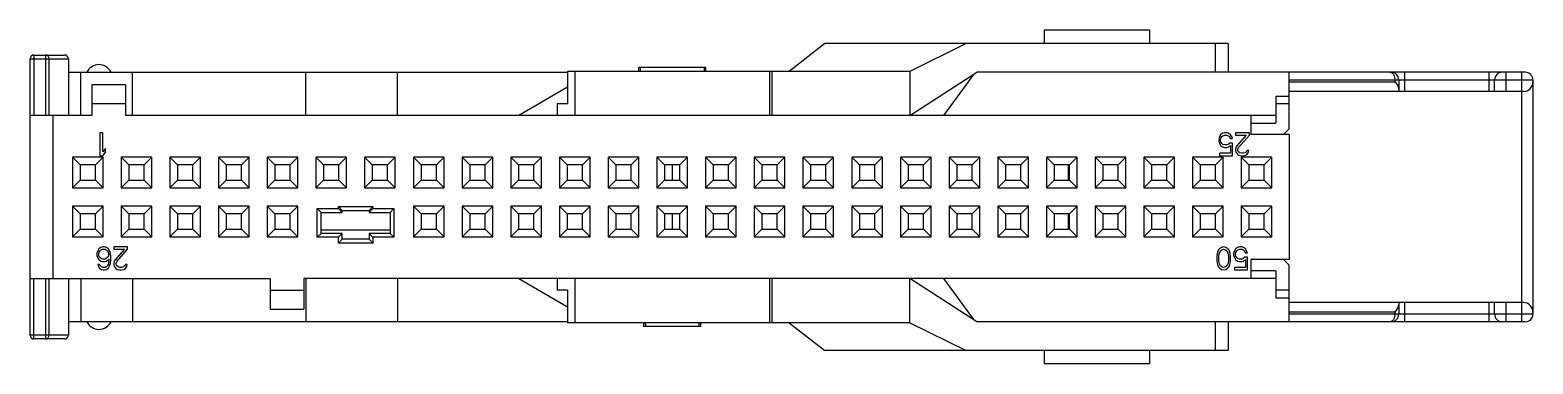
# Model space of a CAD drawing. Header units: inches. Extents: x 47316 to 59086, y 3141 to 11743.
# Drawn here: x 51837.9 to 51916.3, y 8308.8 to 8326.2 of the extents above; entities that cross this region are included whole.
import ezdxf

# ---------------------------------------------------------------- set-up
doc = ezdxf.new("R2010")
doc.units = ezdxf.units.IN
doc.header["$MEASUREMENT"] = 0
doc.layers.add('___SHELL', color=7, linetype='Continuous')

msp = doc.modelspace()

# ---------------------------------------------------------------- linework, layer by layer
at = {"layer": '___SHELL', "color": 0, "lineweight": -2}
for p, q in [((51890.775, 8326.176), (51890.775, 8325.476)), ((51896.275, 8326.176), (51890.775, 8326.176)), ((51896.275, 8326.176), (51896.275, 8325.476)), ((51838.085, 8324.876), (51839.685, 8324.876)), ((51838.085, 8324.876), (51838.085, 8321.726)), ((51838.685, 8324.876), (51838.685, 8321.726)), ((51879.327, 8325.476), (51877.477, 8324.026)), ((51900.375, 8325.476), (51879.327, 8325.476)), ((51886.713, 8325.476), (51883.771, 8324.026)), ((51899.692, 8325.476), (51899.692, 8323.976)), ((51900.375, 8325.476), (51900.375, 8323.976)), ((51837.885, 8324.676), (51839.885, 8324.676)), ((51837.885, 8310.276), (51837.885, 8324.676)), ((51838.885, 8321.726), (51838.885, 8324.676)), ((51839.885, 8324.676), (51839.885, 8321.726)), ((51839.885, 8323.976), (51865.919, 8323.976)), ((51840.539, 8321.726), (51840.539, 8323.976)), ((51843.232, 8321.726), (51843.232, 8323.976)), ((51852.261, 8321.726), (51852.261, 8323.976)), ((51857.049, 8321.726), (51857.049, 8323.976)), ((51883.771, 8324.026), (51865.919, 8324.026)), ((51865.919, 8324.026), (51865.919, 8322.326)), ((51866.3, 8324.026), (51866.3, 8321.726)), ((51873.125, 8324.227), (51869.625, 8324.227)), ((51876.451, 8324.026), (51876.451, 8321.726)), ((51876.571, 8324.026), (51876.571, 8321.726)), ((51883.771, 8324.026), (51883.771, 8321.726)), ((51883.771, 8321.726), (51887.27, 8323.976)), ((51915.865, 8323.976), (51887.27, 8323.976)), ((51903.555, 8321.036), (51903.555, 8323.976)), ((51909.565, 8323.976), (51909.565, 8322.976)), ((51913.965, 8323.976), (51913.965, 8322.976)), ((51914.865, 8322.976), (51914.865, 8323.976)), ((51915.665, 8323.976), (51915.665, 8310.976)), ((51842.855, 8323.326), (51841.105, 8323.326)), ((51841.105, 8323.326), (51841.105, 8321.726)), ((51842.855, 8323.326), (51842.855, 8321.726)), ((51865.919, 8323.194), (51863.375, 8321.726)), ((51887.082, 8323.856), (51885.521, 8321.726)), ((51903.555, 8323.576), (51916.265, 8323.576)), ((51903.555, 8323.476), (51909.073, 8323.476)), ((51909.073, 8323.476), (51909.073, 8323.576)), ((51909.265, 8323.576), (51909.265, 8322.976)), ((51914.265, 8322.976), (51914.265, 8323.576)), ((51916.265, 8323.576), (51916.265, 8311.376)), ((51902.855, 8322.726), (51902.855, 8321.326)), ((51902.855, 8322.726), (51903.555, 8322.726)), ((51915.765, 8322.976), (51903.555, 8322.976)), ((51841.105, 8321.726), (51837.885, 8321.726)), ((51839.085, 8313.226), (51839.085, 8321.726)), ((51842.855, 8322.326), (51841.105, 8322.326)), ((51902.855, 8321.726), (51842.855, 8321.726)), ((51865.919, 8322.326), (51865.375, 8322.326)), ((51865.375, 8322.326), (51865.375, 8321.726)), ((51901.555, 8321.726), (51901.555, 8320.736)), ((51903.555, 8322.326), (51902.855, 8322.326)), ((51841.675, 8320.826), (51841.525, 8320.826)), ((51841.525, 8320.826), (51841.525, 8319.626)), ((51841.675, 8319.831), (51841.675, 8320.826)), ((51900.175, 8320.826), (51900.075, 8320.801)), ((51900.295, 8320.826), (51900.175, 8320.826)), ((51900.395, 8320.801), (51900.295, 8320.826)), ((51900.755, 8320.826), (51900.755, 8320.699)), ((51901.475, 8320.826), (51900.755, 8320.826)), ((51901.475, 8320.699), (51901.475, 8320.826)), ((51901.555, 8321.326), (51902.855, 8321.326)), ((51903.255, 8320.736), (51903.555, 8321.036)), ((51899.915, 8320.622), (51899.875, 8320.494)), ((51899.875, 8320.494), (51899.875, 8320.392)), ((51899.875, 8320.392), (51899.915, 8320.265)), ((51899.975, 8320.724), (51899.915, 8320.622)), ((51899.915, 8320.265), (51899.975, 8320.163)), ((51900.075, 8320.801), (51899.975, 8320.724)), ((51899.975, 8320.469), (51899.995, 8320.545)), ((51899.975, 8320.418), (51899.975, 8320.469)), ((51899.995, 8320.341), (51899.975, 8320.418)), ((51899.975, 8320.163), (51900.075, 8320.086)), ((51899.995, 8320.545), (51900.035, 8320.622)), ((51900.035, 8320.265), (51899.995, 8320.341)), ((51900.035, 8320.622), (51900.095, 8320.673)), ((51900.095, 8320.214), (51900.035, 8320.265)), ((51900.075, 8320.086), (51900.175, 8320.06)), ((51900.095, 8320.673), (51900.175, 8320.699)), ((51900.175, 8320.188), (51900.095, 8320.214)), ((51900.175, 8320.699), (51900.295, 8320.699)), ((51900.295, 8320.188), (51900.175, 8320.188)), ((51900.175, 8320.06), (51900.295, 8320.06)), ((51900.295, 8320.699), (51900.375, 8320.673)), ((51900.375, 8320.214), (51900.295, 8320.188)), ((51900.295, 8320.06), (51900.395, 8320.086)), ((51900.375, 8320.673), (51900.435, 8320.622)), ((51900.455, 8320.29), (51900.375, 8320.214)), ((51900.495, 8320.724), (51900.395, 8320.801)), ((51900.395, 8320.086), (51900.495, 8320.163)), ((51900.435, 8320.622), (51900.475, 8320.52)), ((51900.595, 8320.29), (51900.455, 8320.29)), ((51900.475, 8320.52), (51900.595, 8320.52)), ((51900.555, 8320.622), (51900.495, 8320.724)), ((51900.495, 8320.163), (51900.495, 8319.754)), ((51900.595, 8320.52), (51900.555, 8320.622)), ((51900.595, 8319.626), (51900.595, 8320.29)), ((51900.755, 8320.699), (51901.315, 8320.699)), ((51900.775, 8320.06), (51900.755, 8319.958)), ((51900.815, 8320.137), (51900.775, 8320.06)), ((51901.315, 8320.699), (51900.815, 8320.137)), ((51900.875, 8319.958), (51900.915, 8320.06)), ((51900.915, 8320.06), (51901.475, 8320.699)), ((51903.555, 8320.736), (51901.555, 8320.736)), ((51903.555, 8320.736), (51903.555, 8314.216)), ((51841.695, 8319.546), (51840.095, 8319.546)), ((51840.495, 8319.146), (51840.095, 8319.546)), ((51840.095, 8319.546), (51840.095, 8317.946)), ((51841.295, 8319.146), (51841.695, 8319.546)), ((51841.525, 8319.626), (51841.675, 8319.626)), ((51841.825, 8320.009), (51841.675, 8319.831)), ((51841.675, 8319.626), (51841.825, 8319.805)), ((51841.695, 8317.946), (51841.695, 8319.546)), ((51841.825, 8319.805), (51841.825, 8320.009)), ((51844.235, 8319.546), (51842.635, 8319.546)), ((51843.035, 8319.146), (51842.635, 8319.546)), ((51842.635, 8319.546), (51842.635, 8317.946)), ((51843.835, 8319.146), (51844.235, 8319.546)), ((51844.235, 8317.946), (51844.235, 8319.546)), ((51846.775, 8319.546), (51845.175, 8319.546)), ((51845.575, 8319.146), (51845.175, 8319.546)), ((51845.175, 8319.546), (51845.175, 8317.946)), ((51846.375, 8319.146), (51846.775, 8319.546)), ((51846.775, 8317.946), (51846.775, 8319.546)), ((51849.315, 8319.546), (51847.715, 8319.546)), ((51848.115, 8319.146), (51847.715, 8319.546)), ((51847.715, 8319.546), (51847.715, 8317.946)), ((51848.915, 8319.146), (51849.315, 8319.546)), ((51849.315, 8317.946), (51849.315, 8319.546)), ((51851.855, 8319.546), (51850.255, 8319.546)), ((51850.655, 8319.146), (51850.255, 8319.546)), ((51850.255, 8319.546), (51850.255, 8317.946)), ((51851.455, 8319.146), (51851.855, 8319.546)), ((51851.855, 8317.946), (51851.855, 8319.546)), ((51854.395, 8319.546), (51852.795, 8319.546)), ((51853.195, 8319.146), (51852.795, 8319.546)), ((51852.795, 8319.546), (51852.795, 8317.946)), ((51853.995, 8319.146), (51854.395, 8319.546)), ((51854.395, 8317.946), (51854.395, 8319.546)), ((51856.935, 8319.546), (51855.335, 8319.546)), ((51855.735, 8319.146), (51855.335, 8319.546)), ((51855.335, 8319.546), (51855.335, 8317.946)), ((51856.535, 8319.146), (51856.935, 8319.546)), ((51856.935, 8317.946), (51856.935, 8319.546)), ((51859.475, 8319.546), (51857.875, 8319.546)), ((51858.275, 8319.146), (51857.875, 8319.546)), ((51857.875, 8319.546), (51857.875, 8317.946)), ((51859.075, 8319.146), (51859.475, 8319.546)), ((51859.475, 8317.946), (51859.475, 8319.546)), ((51862.015, 8319.546), (51860.415, 8319.546)), ((51860.815, 8319.146), (51860.415, 8319.546)), ((51860.415, 8319.546), (51860.415, 8317.946)), ((51861.615, 8319.146), (51862.015, 8319.546)), ((51862.015, 8317.946), (51862.015, 8319.546)), ((51864.555, 8319.546), (51862.955, 8319.546)), ((51863.355, 8319.146), (51862.955, 8319.546)), ((51862.955, 8319.546), (51862.955, 8317.946)), ((51864.155, 8319.146), (51864.555, 8319.546)), ((51864.555, 8317.946), (51864.555, 8319.546)), ((51867.095, 8319.546), (51865.495, 8319.546)), ((51865.895, 8319.146), (51865.495, 8319.546)), ((51865.495, 8319.546), (51865.495, 8317.946)), ((51866.695, 8319.146), (51867.095, 8319.546)), ((51867.095, 8317.946), (51867.095, 8319.546)), ((51869.635, 8319.546), (51868.035, 8319.546)), ((51868.435, 8319.146), (51868.035, 8319.546)), ((51868.035, 8319.546), (51868.035, 8317.946)), ((51869.235, 8319.146), (51869.635, 8319.546)), ((51869.635, 8317.946), (51869.635, 8319.546)), ((51872.175, 8319.546), (51870.575, 8319.546)), ((51870.975, 8319.146), (51870.575, 8319.546)), ((51870.575, 8319.546), (51870.575, 8317.946)), ((51871.775, 8319.146), (51872.175, 8319.546)), ((51872.175, 8317.946), (51872.175, 8319.546)), ((51874.715, 8319.546), (51873.115, 8319.546)), ((51873.515, 8319.146), (51873.115, 8319.546)), ((51873.115, 8319.546), (51873.115, 8317.946)), ((51874.315, 8319.146), (51874.715, 8319.546)), ((51874.715, 8317.946), (51874.715, 8319.546)), ((51877.255, 8319.546), (51875.655, 8319.546)), ((51876.055, 8319.146), (51875.655, 8319.546)), ((51875.655, 8319.546), (51875.655, 8317.946)), ((51876.855, 8319.146), (51877.255, 8319.546)), ((51877.255, 8317.946), (51877.255, 8319.546)), ((51878.195, 8319.546), (51878.195, 8317.946)), ((51879.795, 8319.546), (51878.195, 8319.546)), ((51878.595, 8319.146), (51878.195, 8319.546)), ((51879.395, 8319.146), (51879.795, 8319.546)), ((51879.795, 8317.946), (51879.795, 8319.546)), ((51880.735, 8319.546), (51880.735, 8317.946)), ((51881.135, 8319.146), (51880.735, 8319.546)), ((51882.335, 8319.546), (51880.735, 8319.546)), ((51881.935, 8319.146), (51882.335, 8319.546)), ((51882.335, 8317.946), (51882.335, 8319.546)), ((51883.275, 8319.546), (51883.275, 8317.946)), ((51883.675, 8319.146), (51883.275, 8319.546)), ((51884.875, 8319.546), (51883.275, 8319.546)), ((51884.475, 8319.146), (51884.875, 8319.546)), ((51884.875, 8317.946), (51884.875, 8319.546)), ((51885.815, 8319.546), (51885.815, 8317.946)), ((51886.215, 8319.146), (51885.815, 8319.546)), ((51887.415, 8319.546), (51885.815, 8319.546)), ((51887.015, 8319.146), (51887.415, 8319.546)), ((51887.415, 8317.946), (51887.415, 8319.546)), ((51888.355, 8319.546), (51888.355, 8317.946)), ((51888.755, 8319.146), (51888.355, 8319.546)), ((51889.955, 8319.546), (51888.355, 8319.546)), ((51889.555, 8319.146), (51889.955, 8319.546)), ((51889.955, 8317.946), (51889.955, 8319.546)), ((51890.895, 8319.546), (51890.895, 8317.946)), ((51891.295, 8319.146), (51890.895, 8319.546)), ((51892.495, 8319.546), (51890.895, 8319.546)), ((51892.095, 8319.146), (51892.495, 8319.546)), ((51892.495, 8317.946), (51892.495, 8319.546)), ((51893.435, 8319.546), (51893.435, 8317.946)), ((51893.835, 8319.146), (51893.435, 8319.546)), ((51895.035, 8319.546), (51893.435, 8319.546)), ((51894.635, 8319.146), (51895.035, 8319.546)), ((51895.035, 8317.946), (51895.035, 8319.546)), ((51895.975, 8319.546), (51895.975, 8317.946)), ((51896.375, 8319.146), (51895.975, 8319.546)), ((51897.575, 8319.546), (51895.975, 8319.546)), ((51897.175, 8319.146), (51897.575, 8319.546)), ((51897.575, 8317.946), (51897.575, 8319.546)), ((51898.515, 8319.546), (51898.515, 8317.946)), ((51898.915, 8319.146), (51898.515, 8319.546)), ((51900.115, 8319.546), (51898.515, 8319.546)), ((51899.715, 8319.146), (51900.115, 8319.546)), ((51899.915, 8319.754), (51899.915, 8319.626)), ((51900.495, 8319.754), (51899.915, 8319.754)), ((51899.915, 8319.626), (51900.595, 8319.626)), ((51900.115, 8317.946), (51900.115, 8319.546)), ((51900.755, 8319.958), (51900.755, 8319.907)), ((51900.755, 8319.907), (51900.775, 8319.805)), ((51900.775, 8319.805), (51900.855, 8319.703)), ((51900.855, 8319.703), (51900.935, 8319.652)), ((51900.875, 8319.907), (51900.875, 8319.958)), ((51900.915, 8319.831), (51900.875, 8319.907)), ((51900.975, 8319.78), (51900.915, 8319.831)), ((51900.935, 8319.652), (51901.055, 8319.626)), ((51901.075, 8319.754), (51900.975, 8319.78)), ((51901.055, 8319.626), (51901.135, 8319.626)), ((51901.055, 8319.546), (51901.055, 8317.946)), ((51901.455, 8319.146), (51901.055, 8319.546)), ((51902.655, 8319.546), (51901.055, 8319.546)), ((51901.155, 8319.754), (51901.075, 8319.754)), ((51901.135, 8319.626), (51901.275, 8319.652)), ((51901.255, 8319.78), (51901.155, 8319.754)), ((51901.315, 8319.831), (51901.255, 8319.78)), ((51901.275, 8319.652), (51901.355, 8319.703)), ((51901.355, 8319.907), (51901.315, 8319.831)), ((51901.455, 8319.907), (51901.355, 8319.907)), ((51901.355, 8319.703), (51901.435, 8319.805)), ((51901.435, 8319.805), (51901.455, 8319.907)), ((51902.255, 8319.146), (51902.655, 8319.546)), ((51902.655, 8317.946), (51902.655, 8319.546)), ((51841.295, 8319.146), (51840.495, 8319.146)), ((51840.495, 8319.146), (51840.495, 8318.346)), ((51841.295, 8318.346), (51841.295, 8319.146)), ((51843.835, 8319.146), (51843.035, 8319.146)), ((51843.035, 8319.146), (51843.035, 8318.346)), ((51843.835, 8318.346), (51843.835, 8319.146)), ((51846.375, 8319.146), (51845.575, 8319.146)), ((51845.575, 8319.146), (51845.575, 8318.346)), ((51846.375, 8318.346), (51846.375, 8319.146)), ((51848.915, 8319.146), (51848.115, 8319.146)), ((51848.115, 8319.146), (51848.115, 8318.346)), ((51848.915, 8318.346), (51848.915, 8319.146)), ((51851.455, 8319.146), (51850.655, 8319.146)), ((51850.655, 8319.146), (51850.655, 8318.346)), ((51851.455, 8318.346), (51851.455, 8319.146)), ((51853.995, 8319.146), (51853.195, 8319.146)), ((51853.195, 8319.146), (51853.195, 8318.346)), ((51853.995, 8318.346), (51853.995, 8319.146)), ((51856.535, 8319.146), (51855.735, 8319.146)), ((51855.735, 8319.146), (51855.735, 8318.346)), ((51856.535, 8318.346), (51856.535, 8319.146)), ((51859.075, 8319.146), (51858.275, 8319.146)), ((51858.275, 8319.146), (51858.275, 8318.346)), ((51859.075, 8318.346), (51859.075, 8319.146)), ((51861.615, 8319.146), (51860.815, 8319.146)), ((51860.815, 8319.146), (51860.815, 8318.346)), ((51861.615, 8318.346), (51861.615, 8319.146)), ((51864.155, 8319.146), (51863.355, 8319.146)), ((51863.355, 8319.146), (51863.355, 8318.346)), ((51864.155, 8318.346), (51864.155, 8319.146)), ((51866.695, 8319.146), (51865.895, 8319.146)), ((51865.895, 8319.146), (51865.895, 8318.346)), ((51866.695, 8318.346), (51866.695, 8319.146)), ((51869.235, 8319.146), (51868.435, 8319.146)), ((51868.435, 8319.146), (51868.435, 8318.346)), ((51869.235, 8318.346), (51869.235, 8319.146)), ((51871.775, 8319.146), (51870.975, 8319.146)), ((51870.975, 8319.146), (51870.975, 8318.346)), ((51871.375, 8319.146), (51871.375, 8318.346)), ((51871.775, 8318.346), (51871.775, 8319.146)), ((51874.315, 8319.146), (51873.515, 8319.146)), ((51873.515, 8319.146), (51873.515, 8318.346)), ((51874.315, 8318.346), (51874.315, 8319.146)), ((51876.855, 8319.146), (51876.055, 8319.146)), ((51876.055, 8319.146), (51876.055, 8318.346)), ((51876.855, 8318.346), (51876.855, 8319.146)), ((51878.595, 8319.146), (51878.595, 8318.346)), ((51879.395, 8319.146), (51878.595, 8319.146)), ((51879.395, 8318.346), (51879.395, 8319.146)), ((51881.135, 8319.146), (51881.135, 8318.346)), ((51881.935, 8319.146), (51881.135, 8319.146)), ((51881.935, 8318.346), (51881.935, 8319.146)), ((51883.675, 8319.146), (51883.675, 8318.346)), ((51884.475, 8319.146), (51883.675, 8319.146)), ((51884.475, 8318.346), (51884.475, 8319.146)), ((51886.215, 8319.146), (51886.215, 8318.346)), ((51887.015, 8319.146), (51886.215, 8319.146)), ((51887.015, 8318.346), (51887.015, 8319.146)), ((51888.755, 8319.146), (51888.755, 8318.346)), ((51889.555, 8319.146), (51888.755, 8319.146)), ((51889.555, 8318.346), (51889.555, 8319.146)), ((51891.295, 8319.146), (51891.295, 8318.346)), ((51892.095, 8319.146), (51891.295, 8319.146)), ((51892.025, 8319.146), (51892.025, 8318.346)), ((51892.095, 8318.346), (51892.095, 8319.146)), ((51893.835, 8319.146), (51893.835, 8318.346)), ((51894.635, 8319.146), (51893.835, 8319.146)), ((51894.635, 8318.346), (51894.635, 8319.146)), ((51896.375, 8319.146), (51896.375, 8318.346)), ((51897.175, 8319.146), (51896.375, 8319.146)), ((51897.175, 8318.346), (51897.175, 8319.146)), ((51898.915, 8319.146), (51898.915, 8318.346)), ((51899.715, 8319.146), (51898.915, 8319.146)), ((51899.715, 8318.346), (51899.715, 8319.146)), ((51901.455, 8319.146), (51901.455, 8318.346)), ((51902.255, 8319.146), (51901.455, 8319.146)), ((51902.255, 8318.346), (51902.255, 8319.146)), ((51840.495, 8318.346), (51840.095, 8317.946)), ((51840.095, 8317.946), (51841.695, 8317.946)), ((51840.495, 8318.346), (51841.295, 8318.346)), ((51841.295, 8318.346), (51841.695, 8317.946)), ((51843.035, 8318.346), (51842.635, 8317.946)), ((51842.635, 8317.946), (51844.235, 8317.946)), ((51843.035, 8318.346), (51843.835, 8318.346)), ((51843.835, 8318.346), (51844.235, 8317.946)), ((51845.575, 8318.346), (51845.175, 8317.946)), ((51845.175, 8317.946), (51846.775, 8317.946)), ((51845.575, 8318.346), (51846.375, 8318.346)), ((51846.375, 8318.346), (51846.775, 8317.946)), ((51848.115, 8318.346), (51847.715, 8317.946)), ((51847.715, 8317.946), (51849.315, 8317.946)), ((51848.115, 8318.346), (51848.915, 8318.346)), ((51848.915, 8318.346), (51849.315, 8317.946)), ((51850.655, 8318.346), (51850.255, 8317.946)), ((51850.255, 8317.946), (51851.855, 8317.946)), ((51850.655, 8318.346), (51851.455, 8318.346)), ((51851.455, 8318.346), (51851.855, 8317.946)), ((51853.195, 8318.346), (51852.795, 8317.946)), ((51852.795, 8317.946), (51854.395, 8317.946)), ((51853.195, 8318.346), (51853.995, 8318.346)), ((51853.995, 8318.346), (51854.395, 8317.946)), ((51855.735, 8318.346), (51855.335, 8317.946)), ((51855.335, 8317.946), (51856.935, 8317.946)), ((51855.735, 8318.346), (51856.535, 8318.346)), ((51856.535, 8318.346), (51856.935, 8317.946)), ((51858.275, 8318.346), (51857.875, 8317.946)), ((51857.875, 8317.946), (51859.475, 8317.946)), ((51858.275, 8318.346), (51859.075, 8318.346)), ((51859.075, 8318.346), (51859.475, 8317.946)), ((51860.815, 8318.346), (51860.415, 8317.946)), ((51860.415, 8317.946), (51862.015, 8317.946)), ((51860.815, 8318.346), (51861.615, 8318.346)), ((51861.615, 8318.346), (51862.015, 8317.946)), ((51863.355, 8318.346), (51862.955, 8317.946)), ((51862.955, 8317.946), (51864.555, 8317.946)), ((51863.355, 8318.346), (51864.155, 8318.346)), ((51864.155, 8318.346), (51864.555, 8317.946)), ((51865.895, 8318.346), (51865.495, 8317.946)), ((51865.495, 8317.946), (51867.095, 8317.946)), ((51865.895, 8318.346), (51866.695, 8318.346)), ((51866.695, 8318.346), (51867.095, 8317.946)), ((51868.435, 8318.346), (51868.035, 8317.946)), ((51868.035, 8317.946), (51869.635, 8317.946)), ((51868.435, 8318.346), (51869.235, 8318.346)), ((51869.235, 8318.346), (51869.635, 8317.946)), ((51870.975, 8318.346), (51870.575, 8317.946)), ((51870.575, 8317.946), (51872.175, 8317.946)), ((51870.975, 8318.346), (51871.775, 8318.346)), ((51871.775, 8318.346), (51872.175, 8317.946)), ((51873.515, 8318.346), (51873.115, 8317.946)), ((51873.115, 8317.946), (51874.715, 8317.946)), ((51873.515, 8318.346), (51874.315, 8318.346)), ((51874.315, 8318.346), (51874.715, 8317.946)), ((51876.055, 8318.346), (51875.655, 8317.946)), ((51875.655, 8317.946), (51877.255, 8317.946)), ((51876.055, 8318.346), (51876.855, 8318.346)), ((51876.855, 8318.346), (51877.255, 8317.946)), ((51878.595, 8318.346), (51878.195, 8317.946)), ((51878.195, 8317.946), (51879.795, 8317.946)), ((51878.595, 8318.346), (51879.395, 8318.346)), ((51879.395, 8318.346), (51879.795, 8317.946)), ((51881.135, 8318.346), (51880.735, 8317.946)), ((51880.735, 8317.946), (51882.335, 8317.946)), ((51881.135, 8318.346), (51881.935, 8318.346)), ((51881.935, 8318.346), (51882.335, 8317.946)), ((51883.675, 8318.346), (51883.275, 8317.946)), ((51883.275, 8317.946), (51884.875, 8317.946)), ((51883.675, 8318.346), (51884.475, 8318.346)), ((51884.475, 8318.346), (51884.875, 8317.946)), ((51886.215, 8318.346), (51885.815, 8317.946)), ((51885.815, 8317.946), (51887.415, 8317.946)), ((51886.215, 8318.346), (51887.015, 8318.346)), ((51887.015, 8318.346), (51887.415, 8317.946)), ((51888.755, 8318.346), (51888.355, 8317.946)), ((51888.355, 8317.946), (51889.955, 8317.946)), ((51888.755, 8318.346), (51889.555, 8318.346)), ((51889.555, 8318.346), (51889.955, 8317.946)), ((51891.295, 8318.346), (51890.895, 8317.946)), ((51890.895, 8317.946), (51892.495, 8317.946)), ((51891.295, 8318.346), (51892.095, 8318.346)), ((51892.095, 8318.346), (51892.495, 8317.946)), ((51893.835, 8318.346), (51893.435, 8317.946)), ((51893.435, 8317.946), (51895.035, 8317.946)), ((51893.835, 8318.346), (51894.635, 8318.346)), ((51894.635, 8318.346), (51895.035, 8317.946)), ((51896.375, 8318.346), (51895.975, 8317.946)), ((51895.975, 8317.946), (51897.575, 8317.946)), ((51896.375, 8318.346), (51897.175, 8318.346)), ((51897.175, 8318.346), (51897.575, 8317.946)), ((51898.915, 8318.346), (51898.515, 8317.946)), ((51898.515, 8317.946), (51900.115, 8317.946)), ((51898.915, 8318.346), (51899.715, 8318.346)), ((51899.715, 8318.346), (51900.115, 8317.946)), ((51901.455, 8318.346), (51901.055, 8317.946)), ((51901.055, 8317.946), (51902.655, 8317.946)), ((51901.455, 8318.346), (51902.255, 8318.346)), ((51902.255, 8318.346), (51902.655, 8317.946)), ((51841.695, 8317.006), (51840.095, 8317.006)), ((51840.495, 8316.606), (51840.095, 8317.006)), ((51840.095, 8317.006), (51840.095, 8315.406)), ((51841.295, 8316.606), (51841.695, 8317.006)), ((51841.695, 8315.406), (51841.695, 8317.006)), ((51844.235, 8317.006), (51842.635, 8317.006)), ((51843.035, 8316.606), (51842.635, 8317.006)), ((51842.635, 8317.006), (51842.635, 8315.406)), ((51843.835, 8316.606), (51844.235, 8317.006)), ((51844.235, 8315.406), (51844.235, 8317.006)), ((51846.775, 8317.006), (51845.175, 8317.006)), ((51845.575, 8316.606), (51845.175, 8317.006)), ((51845.175, 8317.006), (51845.175, 8315.406)), ((51846.375, 8316.606), (51846.775, 8317.006)), ((51846.775, 8315.406), (51846.775, 8317.006)), ((51849.315, 8317.006), (51847.715, 8317.006)), ((51848.115, 8316.606), (51847.715, 8317.006)), ((51847.715, 8317.006), (51847.715, 8315.406)), ((51848.915, 8316.606), (51849.315, 8317.006)), ((51849.315, 8315.406), (51849.315, 8317.006)), ((51851.855, 8317.006), (51850.255, 8317.006)), ((51850.655, 8316.606), (51850.255, 8317.006)), ((51850.255, 8317.006), (51850.255, 8315.406)), ((51851.455, 8316.606), (51851.855, 8317.006)), ((51851.855, 8315.406), (51851.855, 8317.006)), ((51853.965, 8316.976), (51855.765, 8316.976)), ((51854.165, 8316.776), (51853.965, 8316.976)), ((51853.965, 8316.876), (51853.965, 8316.976)), ((51855.565, 8316.776), (51855.765, 8316.976)), ((51855.765, 8316.976), (51855.765, 8316.876)), ((51859.475, 8317.006), (51857.875, 8317.006)), ((51858.275, 8316.606), (51857.875, 8317.006)), ((51857.875, 8317.006), (51857.875, 8315.406)), ((51859.075, 8316.606), (51859.475, 8317.006)), ((51859.475, 8315.406), (51859.475, 8317.006)), ((51862.015, 8317.006), (51860.415, 8317.006)), ((51860.815, 8316.606), (51860.415, 8317.006)), ((51860.415, 8317.006), (51860.415, 8315.406)), ((51861.615, 8316.606), (51862.015, 8317.006)), ((51862.015, 8315.406), (51862.015, 8317.006)), ((51864.555, 8317.006), (51862.955, 8317.006)), ((51863.355, 8316.606), (51862.955, 8317.006)), ((51862.955, 8317.006), (51862.955, 8315.406)), ((51864.155, 8316.606), (51864.555, 8317.006)), ((51864.555, 8315.406), (51864.555, 8317.006)), ((51867.095, 8317.006), (51865.495, 8317.006)), ((51865.895, 8316.606), (51865.495, 8317.006)), ((51865.495, 8317.006), (51865.495, 8315.406)), ((51866.695, 8316.606), (51867.095, 8317.006)), ((51867.095, 8315.406), (51867.095, 8317.006)), ((51869.635, 8317.006), (51868.035, 8317.006)), ((51868.435, 8316.606), (51868.035, 8317.006)), ((51868.035, 8317.006), (51868.035, 8315.406)), ((51869.235, 8316.606), (51869.635, 8317.006)), ((51869.635, 8315.406), (51869.635, 8317.006)), ((51872.175, 8317.006), (51870.575, 8317.006)), ((51870.975, 8316.606), (51870.575, 8317.006)), ((51870.575, 8317.006), (51870.575, 8315.406)), ((51871.775, 8316.606), (51872.175, 8317.006)), ((51872.175, 8315.406), (51872.175, 8317.006)), ((51874.715, 8317.006), (51873.115, 8317.006)), ((51873.115, 8317.006), (51873.115, 8315.406)), ((51873.515, 8316.606), (51873.115, 8317.006)), ((51874.315, 8316.606), (51874.715, 8317.006)), ((51874.715, 8315.406), (51874.715, 8317.006)), ((51875.655, 8317.006), (51875.655, 8315.406)), ((51877.255, 8317.006), (51875.655, 8317.006)), ((51876.055, 8316.606), (51875.655, 8317.006)), ((51876.855, 8316.606), (51877.255, 8317.006)), ((51877.255, 8315.406), (51877.255, 8317.006)), ((51878.195, 8317.006), (51878.195, 8315.406)), ((51878.595, 8316.606), (51878.195, 8317.006)), ((51879.795, 8317.006), (51878.195, 8317.006)), ((51879.395, 8316.606), (51879.795, 8317.006)), ((51879.795, 8315.406), (51879.795, 8317.006)), ((51880.735, 8317.006), (51880.735, 8315.406)), ((51881.135, 8316.606), (51880.735, 8317.006)), ((51882.335, 8317.006), (51880.735, 8317.006)), ((51881.935, 8316.606), (51882.335, 8317.006)), ((51882.335, 8315.406), (51882.335, 8317.006)), ((51883.275, 8317.006), (51883.275, 8315.406)), ((51883.675, 8316.606), (51883.275, 8317.006)), ((51884.875, 8317.006), (51883.275, 8317.006)), ((51884.475, 8316.606), (51884.875, 8317.006)), ((51884.875, 8315.406), (51884.875, 8317.006)), ((51885.815, 8317.006), (51885.815, 8315.406)), ((51886.215, 8316.606), (51885.815, 8317.006)), ((51887.415, 8317.006), (51885.815, 8317.006)), ((51887.015, 8316.606), (51887.415, 8317.006)), ((51887.415, 8315.406), (51887.415, 8317.006)), ((51888.355, 8317.006), (51888.355, 8315.406)), ((51888.755, 8316.606), (51888.355, 8317.006)), ((51889.955, 8317.006), (51888.355, 8317.006)), ((51889.555, 8316.606), (51889.955, 8317.006)), ((51889.955, 8315.406), (51889.955, 8317.006)), ((51890.895, 8317.006), (51890.895, 8315.406)), ((51891.295, 8316.606), (51890.895, 8317.006)), ((51892.495, 8317.006), (51890.895, 8317.006)), ((51892.095, 8316.606), (51892.495, 8317.006)), ((51892.495, 8315.406), (51892.495, 8317.006)), ((51893.435, 8317.006), (51893.435, 8315.406)), ((51893.835, 8316.606), (51893.435, 8317.006)), ((51895.035, 8317.006), (51893.435, 8317.006)), ((51894.635, 8316.606), (51895.035, 8317.006)), ((51895.035, 8315.406), (51895.035, 8317.006)), ((51895.975, 8317.006), (51895.975, 8315.406)), ((51896.375, 8316.606), (51895.975, 8317.006)), ((51897.575, 8317.006), (51895.975, 8317.006)), ((51897.175, 8316.606), (51897.575, 8317.006)), ((51897.575, 8315.406), (51897.575, 8317.006)), ((51898.515, 8317.006), (51898.515, 8315.406)), ((51898.915, 8316.606), (51898.515, 8317.006)), ((51900.115, 8317.006), (51898.515, 8317.006)), ((51899.715, 8316.606), (51900.115, 8317.006)), ((51900.115, 8315.406), (51900.115, 8317.006)), ((51901.055, 8317.006), (51901.055, 8315.406)), ((51901.455, 8316.606), (51901.055, 8317.006)), ((51902.655, 8317.006), (51901.055, 8317.006)), ((51902.255, 8316.606), (51902.655, 8317.006)), ((51902.655, 8315.406), (51902.655, 8317.006)), ((51841.295, 8316.606), (51840.495, 8316.606)), ((51840.495, 8316.606), (51840.495, 8315.806)), ((51841.295, 8315.806), (51841.295, 8316.606)), ((51843.835, 8316.606), (51843.035, 8316.606)), ((51843.035, 8316.606), (51843.035, 8315.806)), ((51843.835, 8315.806), (51843.835, 8316.606)), ((51846.375, 8316.606), (51845.575, 8316.606)), ((51845.575, 8316.606), (51845.575, 8315.806)), ((51846.375, 8315.806), (51846.375, 8316.606)), ((51848.915, 8316.606), (51848.115, 8316.606)), ((51848.115, 8316.606), (51848.115, 8315.806)), ((51848.915, 8315.806), (51848.915, 8316.606)), ((51851.455, 8316.606), (51850.655, 8316.606)), ((51850.655, 8316.606), (51850.655, 8315.806)), ((51851.455, 8315.806), (51851.455, 8316.606)), ((51852.865, 8316.876), (51853.965, 8316.876)), ((51853.065, 8316.676), (51852.865, 8316.876)), ((51852.865, 8315.376), (51852.865, 8316.876)), ((51853.065, 8316.676), (51854.165, 8316.676)), ((51853.065, 8315.576), (51853.065, 8316.676)), ((51854.165, 8316.676), (51853.965, 8316.876)), ((51854.165, 8316.776), (51855.565, 8316.776)), ((51854.165, 8316.676), (51854.165, 8316.776)), ((51855.565, 8316.676), (51855.765, 8316.876)), ((51855.565, 8316.776), (51855.565, 8316.676)), ((51855.565, 8316.676), (51856.665, 8316.676)), ((51855.765, 8316.876), (51856.865, 8316.876)), ((51856.665, 8316.676), (51856.865, 8316.876)), ((51856.665, 8316.676), (51856.665, 8315.576)), ((51856.865, 8316.876), (51856.865, 8315.376)), ((51859.075, 8316.606), (51858.275, 8316.606)), ((51858.275, 8316.606), (51858.275, 8315.806)), ((51859.075, 8315.806), (51859.075, 8316.606)), ((51861.615, 8316.606), (51860.815, 8316.606)), ((51860.815, 8316.606), (51860.815, 8315.806)), ((51861.615, 8315.806), (51861.615, 8316.606)), ((51864.155, 8316.606), (51863.355, 8316.606)), ((51863.355, 8316.606), (51863.355, 8315.806)), ((51864.155, 8315.806), (51864.155, 8316.606)), ((51866.695, 8316.606), (51865.895, 8316.606)), ((51865.895, 8316.606), (51865.895, 8315.806)), ((51866.695, 8315.806), (51866.695, 8316.606)), ((51869.235, 8316.606), (51868.435, 8316.606)), ((51868.435, 8316.606), (51868.435, 8315.806)), ((51869.235, 8315.806), (51869.235, 8316.606)), ((51871.775, 8316.606), (51870.975, 8316.606)), ((51870.975, 8316.606), (51870.975, 8315.806)), ((51871.375, 8316.606), (51871.375, 8315.806)), ((51871.775, 8315.806), (51871.775, 8316.606)), ((51874.315, 8316.606), (51873.515, 8316.606)), ((51873.515, 8316.606), (51873.515, 8315.806)), ((51874.315, 8315.806), (51874.315, 8316.606)), ((51876.055, 8316.606), (51876.055, 8315.806)), ((51876.855, 8316.606), (51876.055, 8316.606)), ((51876.855, 8315.806), (51876.855, 8316.606)), ((51878.595, 8316.606), (51878.595, 8315.806)), ((51879.395, 8316.606), (51878.595, 8316.606)), ((51879.395, 8315.806), (51879.395, 8316.606)), ((51881.135, 8316.606), (51881.135, 8315.806)), ((51881.935, 8316.606), (51881.135, 8316.606)), ((51881.935, 8315.806), (51881.935, 8316.606)), ((51883.675, 8316.606), (51883.675, 8315.806)), ((51884.475, 8316.606), (51883.675, 8316.606)), ((51884.475, 8315.806), (51884.475, 8316.606)), ((51886.215, 8316.606), (51886.215, 8315.806)), ((51887.015, 8316.606), (51886.215, 8316.606)), ((51887.015, 8315.806), (51887.015, 8316.606)), ((51888.755, 8316.606), (51888.755, 8315.806)), ((51889.555, 8316.606), (51888.755, 8316.606)), ((51889.555, 8315.806), (51889.555, 8316.606)), ((51891.295, 8316.606), (51891.295, 8315.806)), ((51892.095, 8316.606), (51891.295, 8316.606)), ((51892.025, 8316.606), (51892.025, 8315.806)), ((51892.095, 8315.806), (51892.095, 8316.606)), ((51893.835, 8316.606), (51893.835, 8315.806)), ((51894.635, 8316.606), (51893.835, 8316.606)), ((51894.635, 8315.806), (51894.635, 8316.606)), ((51896.375, 8316.606), (51896.375, 8315.806)), ((51897.175, 8316.606), (51896.375, 8316.606)), ((51897.175, 8315.806), (51897.175, 8316.606)), ((51898.915, 8316.606), (51898.915, 8315.806)), ((51899.715, 8316.606), (51898.915, 8316.606)), ((51899.715, 8315.806), (51899.715, 8316.606)), ((51901.455, 8316.606), (51901.455, 8315.806)), ((51902.255, 8316.606), (51901.455, 8316.606)), ((51902.255, 8315.806), (51902.255, 8316.606)), ((51840.495, 8315.806), (51840.095, 8315.406)), ((51840.095, 8315.406), (51841.695, 8315.406)), ((51840.495, 8315.806), (51841.295, 8315.806)), ((51841.295, 8315.806), (51841.695, 8315.406)), ((51843.035, 8315.806), (51842.635, 8315.406)), ((51842.635, 8315.406), (51844.235, 8315.406)), ((51843.035, 8315.806), (51843.835, 8315.806)), ((51843.835, 8315.806), (51844.235, 8315.406)), ((51845.575, 8315.806), (51845.175, 8315.406)), ((51845.175, 8315.406), (51846.775, 8315.406)), ((51845.575, 8315.806), (51846.375, 8315.806)), ((51846.375, 8315.806), (51846.775, 8315.406)), ((51848.115, 8315.806), (51847.715, 8315.406)), ((51847.715, 8315.406), (51849.315, 8315.406)), ((51848.115, 8315.806), (51848.915, 8315.806)), ((51848.915, 8315.806), (51849.315, 8315.406)), ((51850.655, 8315.806), (51850.255, 8315.406)), ((51850.255, 8315.406), (51851.855, 8315.406)), ((51850.655, 8315.806), (51851.455, 8315.806)), ((51851.455, 8315.806), (51851.855, 8315.406)), ((51853.065, 8315.576), (51852.865, 8315.376)), ((51853.965, 8315.376), (51852.865, 8315.376)), ((51853.065, 8315.766), (51856.665, 8315.766)), ((51854.165, 8315.576), (51853.065, 8315.576)), ((51854.165, 8315.576), (51853.965, 8315.376)), ((51853.965, 8315.076), (51853.965, 8315.376)), ((51854.165, 8315.276), (51854.165, 8315.576)), ((51856.665, 8315.576), (51855.565, 8315.576)), ((51855.565, 8315.576), (51855.765, 8315.376)), ((51855.565, 8315.576), (51855.565, 8315.276)), ((51856.865, 8315.376), (51855.765, 8315.376)), ((51855.765, 8315.376), (51855.765, 8315.076)), ((51856.665, 8315.576), (51856.865, 8315.376)), ((51858.275, 8315.806), (51857.875, 8315.406)), ((51857.875, 8315.406), (51859.475, 8315.406)), ((51858.275, 8315.806), (51859.075, 8315.806)), ((51859.075, 8315.806), (51859.475, 8315.406)), ((51860.815, 8315.806), (51860.415, 8315.406)), ((51860.415, 8315.406), (51862.015, 8315.406)), ((51860.815, 8315.806), (51861.615, 8315.806)), ((51861.615, 8315.806), (51862.015, 8315.406)), ((51863.355, 8315.806), (51862.955, 8315.406)), ((51862.955, 8315.406), (51864.555, 8315.406)), ((51863.355, 8315.806), (51864.155, 8315.806)), ((51864.155, 8315.806), (51864.555, 8315.406)), ((51865.895, 8315.806), (51865.495, 8315.406)), ((51865.495, 8315.406), (51867.095, 8315.406)), ((51865.895, 8315.806), (51866.695, 8315.806)), ((51866.695, 8315.806), (51867.095, 8315.406)), ((51868.435, 8315.806), (51868.035, 8315.406)), ((51868.035, 8315.406), (51869.635, 8315.406)), ((51868.435, 8315.806), (51869.235, 8315.806)), ((51869.235, 8315.806), (51869.635, 8315.406)), ((51870.975, 8315.806), (51870.575, 8315.406)), ((51870.575, 8315.406), (51872.175, 8315.406)), ((51870.975, 8315.806), (51871.775, 8315.806)), ((51871.775, 8315.806), (51872.175, 8315.406)), ((51873.515, 8315.806), (51873.115, 8315.406)), ((51873.115, 8315.406), (51874.715, 8315.406)), ((51873.515, 8315.806), (51874.315, 8315.806)), ((51874.315, 8315.806), (51874.715, 8315.406)), ((51876.055, 8315.806), (51875.655, 8315.406)), ((51875.655, 8315.406), (51877.255, 8315.406)), ((51876.055, 8315.806), (51876.855, 8315.806)), ((51876.855, 8315.806), (51877.255, 8315.406)), ((51878.595, 8315.806), (51878.195, 8315.406)), ((51878.195, 8315.406), (51879.795, 8315.406)), ((51878.595, 8315.806), (51879.395, 8315.806)), ((51879.395, 8315.806), (51879.795, 8315.406)), ((51881.135, 8315.806), (51880.735, 8315.406)), ((51880.735, 8315.406), (51882.335, 8315.406)), ((51881.135, 8315.806), (51881.935, 8315.806)), ((51881.935, 8315.806), (51882.335, 8315.406)), ((51883.675, 8315.806), (51883.275, 8315.406)), ((51883.275, 8315.406), (51884.875, 8315.406)), ((51883.675, 8315.806), (51884.475, 8315.806)), ((51884.475, 8315.806), (51884.875, 8315.406)), ((51886.215, 8315.806), (51885.815, 8315.406)), ((51885.815, 8315.406), (51887.415, 8315.406)), ((51886.215, 8315.806), (51887.015, 8315.806)), ((51887.015, 8315.806), (51887.415, 8315.406)), ((51888.755, 8315.806), (51888.355, 8315.406)), ((51888.355, 8315.406), (51889.955, 8315.406)), ((51888.755, 8315.806), (51889.555, 8315.806)), ((51889.555, 8315.806), (51889.955, 8315.406)), ((51891.295, 8315.806), (51890.895, 8315.406)), ((51890.895, 8315.406), (51892.495, 8315.406)), ((51891.295, 8315.806), (51892.095, 8315.806)), ((51892.095, 8315.806), (51892.495, 8315.406)), ((51893.835, 8315.806), (51893.435, 8315.406)), ((51893.435, 8315.406), (51895.035, 8315.406)), ((51893.835, 8315.806), (51894.635, 8315.806)), ((51894.635, 8315.806), (51895.035, 8315.406)), ((51896.375, 8315.806), (51895.975, 8315.406)), ((51895.975, 8315.406), (51897.575, 8315.406)), ((51896.375, 8315.806), (51897.175, 8315.806)), ((51897.175, 8315.806), (51897.575, 8315.406)), ((51898.915, 8315.806), (51898.515, 8315.406)), ((51898.515, 8315.406), (51900.115, 8315.406)), ((51898.915, 8315.806), (51899.715, 8315.806)), ((51899.715, 8315.806), (51900.115, 8315.406)), ((51901.455, 8315.806), (51901.055, 8315.406)), ((51901.055, 8315.406), (51902.655, 8315.406)), ((51901.455, 8315.806), (51902.255, 8315.806)), ((51902.255, 8315.806), (51902.655, 8315.406)), ((51841.415, 8314.672), (51841.375, 8314.544)), ((51841.475, 8314.774), (51841.415, 8314.672)), ((51841.575, 8314.851), (51841.475, 8314.774)), ((51841.475, 8314.519), (51841.495, 8314.595)), ((51841.495, 8314.595), (51841.535, 8314.672)), ((51841.535, 8314.672), (51841.595, 8314.723)), ((51841.675, 8314.876), (51841.575, 8314.851)), ((51841.595, 8314.723), (51841.655, 8314.749)), ((51841.655, 8314.749), (51841.795, 8314.749)), ((51841.775, 8314.876), (51841.675, 8314.876)), ((51841.875, 8314.851), (51841.775, 8314.876)), ((51841.795, 8314.749), (51841.855, 8314.723)), ((51841.855, 8314.723), (51841.915, 8314.672)), ((51841.975, 8314.774), (51841.875, 8314.851)), ((51841.915, 8314.672), (51841.955, 8314.595)), ((51841.955, 8314.595), (51841.975, 8314.519)), ((51842.035, 8314.672), (51841.975, 8314.774)), ((51842.075, 8314.544), (51842.035, 8314.672)), ((51842.975, 8314.876), (51842.255, 8314.876)), ((51842.255, 8314.876), (51842.255, 8314.749)), ((51842.255, 8314.749), (51842.815, 8314.749)), ((51842.815, 8314.749), (51842.315, 8314.187)), ((51842.415, 8314.11), (51842.975, 8314.749)), ((51842.975, 8314.749), (51842.975, 8314.876)), ((51854.165, 8315.276), (51853.965, 8315.076)), ((51855.765, 8315.076), (51853.965, 8315.076)), ((51855.565, 8315.276), (51854.165, 8315.276)), ((51855.565, 8315.276), (51855.765, 8315.076)), ((51899.815, 8314.595), (51899.795, 8314.519)), ((51899.855, 8314.698), (51899.815, 8314.595)), ((51899.915, 8314.774), (51899.855, 8314.698)), ((51899.895, 8314.519), (51899.975, 8314.672)), ((51900.015, 8314.851), (51899.915, 8314.774)), ((51899.975, 8314.672), (51900.035, 8314.723)), ((51900.135, 8314.876), (51900.015, 8314.851)), ((51900.035, 8314.723), (51900.135, 8314.749)), ((51900.255, 8314.851), (51900.135, 8314.876)), ((51900.135, 8314.749), (51900.235, 8314.723)), ((51900.235, 8314.723), (51900.295, 8314.672)), ((51900.355, 8314.774), (51900.255, 8314.851)), ((51900.295, 8314.672), (51900.375, 8314.519)), ((51900.415, 8314.698), (51900.355, 8314.774)), ((51900.455, 8314.595), (51900.415, 8314.698)), ((51900.475, 8314.519), (51900.455, 8314.595)), ((51900.695, 8314.672), (51900.655, 8314.544)), ((51900.755, 8314.774), (51900.695, 8314.672)), ((51900.855, 8314.851), (51900.755, 8314.774)), ((51900.755, 8314.519), (51900.775, 8314.595)), ((51900.775, 8314.595), (51900.815, 8314.672)), ((51900.815, 8314.672), (51900.875, 8314.723)), ((51900.955, 8314.876), (51900.855, 8314.851)), ((51900.875, 8314.723), (51900.955, 8314.749)), ((51901.075, 8314.876), (51900.955, 8314.876)), ((51900.955, 8314.749), (51901.075, 8314.749)), ((51901.175, 8314.851), (51901.075, 8314.876)), ((51901.075, 8314.749), (51901.155, 8314.723)), ((51901.155, 8314.723), (51901.215, 8314.672)), ((51901.275, 8314.774), (51901.175, 8314.851)), ((51901.215, 8314.672), (51901.255, 8314.57)), ((51901.255, 8314.57), (51901.375, 8314.57)), ((51901.335, 8314.672), (51901.275, 8314.774)), ((51901.375, 8314.57), (51901.335, 8314.672)), ((51841.375, 8314.544), (51841.375, 8314.417)), ((51841.375, 8314.417), (51841.415, 8314.289)), ((51841.415, 8314.289), (51841.475, 8314.213)), ((51841.515, 8313.957), (51841.415, 8313.957)), ((51841.415, 8313.957), (51841.435, 8313.881)), ((51841.435, 8313.881), (51841.495, 8313.778)), ((51841.475, 8314.442), (51841.475, 8314.519)), ((51841.495, 8314.366), (51841.475, 8314.442)), ((51841.475, 8314.213), (51841.575, 8314.136)), ((51841.535, 8314.315), (51841.495, 8314.366)), ((51841.495, 8313.778), (51841.595, 8313.702)), ((51841.555, 8313.881), (51841.515, 8313.957)), ((51841.595, 8314.264), (51841.535, 8314.315)), ((51841.615, 8313.83), (51841.555, 8313.881)), ((51841.575, 8314.136), (51841.675, 8314.11)), ((51841.655, 8314.238), (51841.595, 8314.264)), ((51841.675, 8313.804), (51841.615, 8313.83)), ((51841.795, 8314.238), (51841.655, 8314.238)), ((51841.675, 8314.11), (51841.775, 8314.11)), ((51841.795, 8313.804), (51841.675, 8313.804)), ((51841.775, 8314.11), (51841.875, 8314.136)), ((51841.855, 8314.264), (51841.795, 8314.238)), ((51841.855, 8313.83), (51841.795, 8313.804)), ((51841.915, 8314.315), (51841.855, 8314.264)), ((51841.915, 8313.881), (51841.855, 8313.83)), ((51841.875, 8314.136), (51841.995, 8314.238)), ((51841.875, 8313.702), (51841.975, 8313.778)), ((51841.955, 8314.366), (51841.915, 8314.315)), ((51841.955, 8313.957), (51841.915, 8313.881)), ((51841.975, 8314.442), (51841.955, 8314.366)), ((51841.975, 8314.034), (51841.955, 8313.957)), ((51841.975, 8314.519), (51841.975, 8314.442)), ((51841.995, 8314.187), (51841.975, 8314.034)), ((51841.975, 8313.778), (51842.035, 8313.881)), ((51841.995, 8314.238), (51841.995, 8314.187)), ((51842.035, 8313.881), (51842.075, 8314.008)), ((51842.095, 8314.366), (51842.075, 8314.544)), ((51842.075, 8314.008), (51842.095, 8314.187)), ((51842.095, 8314.187), (51842.095, 8314.366)), ((51842.275, 8314.11), (51842.255, 8314.008)), ((51842.255, 8314.008), (51842.255, 8313.957)), ((51842.255, 8313.957), (51842.275, 8313.855)), ((51842.315, 8314.187), (51842.275, 8314.11)), ((51842.275, 8313.855), (51842.355, 8313.753)), ((51842.375, 8314.008), (51842.415, 8314.11)), ((51842.375, 8313.957), (51842.375, 8314.008)), ((51842.415, 8313.881), (51842.375, 8313.957)), ((51842.475, 8313.83), (51842.415, 8313.881)), ((51842.575, 8313.804), (51842.475, 8313.83)), ((51842.655, 8313.804), (51842.575, 8313.804)), ((51842.755, 8313.83), (51842.655, 8313.804)), ((51842.815, 8313.881), (51842.755, 8313.83)), ((51842.855, 8313.957), (51842.815, 8313.881)), ((51842.955, 8313.957), (51842.855, 8313.957)), ((51842.855, 8313.753), (51842.935, 8313.855)), ((51842.935, 8313.855), (51842.955, 8313.957)), ((51899.795, 8314.519), (51899.775, 8314.391)), ((51899.775, 8314.391), (51899.775, 8314.161)), ((51899.775, 8314.161), (51899.795, 8314.034)), ((51899.795, 8314.034), (51899.815, 8313.957)), ((51899.815, 8313.957), (51899.855, 8313.855)), ((51899.855, 8313.855), (51899.915, 8313.778)), ((51899.875, 8314.366), (51899.895, 8314.519)), ((51899.875, 8314.187), (51899.875, 8314.366)), ((51899.895, 8314.034), (51899.875, 8314.187)), ((51899.975, 8313.881), (51899.895, 8314.034)), ((51899.915, 8313.778), (51900.015, 8313.702)), ((51900.035, 8313.83), (51899.975, 8313.881)), ((51900.135, 8313.804), (51900.035, 8313.83)), ((51900.235, 8313.83), (51900.135, 8313.804)), ((51900.295, 8313.881), (51900.235, 8313.83)), ((51900.255, 8313.702), (51900.355, 8313.778)), ((51900.375, 8314.034), (51900.295, 8313.881)), ((51900.355, 8313.778), (51900.415, 8313.855)), ((51900.375, 8314.519), (51900.395, 8314.366)), ((51900.395, 8314.187), (51900.375, 8314.034)), ((51900.395, 8314.366), (51900.395, 8314.187)), ((51900.415, 8313.855), (51900.455, 8313.957)), ((51900.455, 8313.957), (51900.475, 8314.034)), ((51900.495, 8314.391), (51900.475, 8314.519)), ((51900.475, 8314.034), (51900.495, 8314.161)), ((51900.495, 8314.161), (51900.495, 8314.391)), ((51900.655, 8314.544), (51900.655, 8314.442)), ((51900.655, 8314.442), (51900.695, 8314.315)), ((51900.695, 8314.315), (51900.755, 8314.213)), ((51900.695, 8313.804), (51900.695, 8313.676)), ((51901.275, 8313.804), (51900.695, 8313.804)), ((51900.755, 8314.468), (51900.755, 8314.519)), ((51900.775, 8314.391), (51900.755, 8314.468)), ((51900.755, 8314.213), (51900.855, 8314.136)), ((51900.815, 8314.315), (51900.775, 8314.391)), ((51900.875, 8314.264), (51900.815, 8314.315)), ((51900.855, 8314.136), (51900.955, 8314.11)), ((51900.955, 8314.238), (51900.875, 8314.264)), ((51901.075, 8314.238), (51900.955, 8314.238)), ((51900.955, 8314.11), (51901.075, 8314.11)), ((51901.155, 8314.264), (51901.075, 8314.238)), ((51901.075, 8314.11), (51901.175, 8314.136)), ((51901.235, 8314.34), (51901.155, 8314.264)), ((51901.175, 8314.136), (51901.275, 8314.213)), ((51901.375, 8314.34), (51901.235, 8314.34)), ((51901.275, 8314.213), (51901.275, 8313.804)), ((51901.375, 8313.676), (51901.375, 8314.34)), ((51901.555, 8314.216), (51901.555, 8313.226)), ((51903.555, 8314.216), (51901.555, 8314.216)), ((51903.555, 8313.916), (51903.255, 8314.216)), ((51903.555, 8310.976), (51903.555, 8313.916)), ((51837.885, 8313.226), (51850.405, 8313.226)), ((51838.085, 8310.076), (51838.085, 8313.226)), ((51838.685, 8313.226), (51838.685, 8310.076)), ((51838.885, 8310.276), (51838.885, 8313.226)), ((51839.885, 8313.226), (51839.885, 8310.276)), ((51840.539, 8313.226), (51840.539, 8310.976)), ((51841.595, 8313.702), (51841.695, 8313.676)), ((51841.695, 8313.676), (51841.775, 8313.676)), ((51841.775, 8313.676), (51841.875, 8313.702)), ((51842.355, 8313.753), (51842.435, 8313.702)), ((51842.435, 8313.702), (51842.555, 8313.676)), ((51842.555, 8313.676), (51842.635, 8313.676)), ((51842.635, 8313.676), (51842.775, 8313.702)), ((51842.775, 8313.702), (51842.855, 8313.753)), ((51843.232, 8313.226), (51843.232, 8310.976)), ((51850.405, 8313.226), (51850.405, 8311.626)), ((51902.855, 8313.226), (51852.155, 8313.226)), ((51852.155, 8313.226), (51852.155, 8311.626)), ((51852.261, 8313.226), (51852.261, 8310.976)), ((51857.049, 8313.226), (51857.049, 8310.976)), ((51863.375, 8313.226), (51865.919, 8311.759)), ((51865.375, 8313.226), (51865.375, 8312.626)), ((51866.3, 8313.226), (51866.3, 8310.926)), ((51876.451, 8313.226), (51876.451, 8310.926)), ((51876.571, 8313.226), (51876.571, 8310.926)), ((51883.771, 8310.926), (51883.771, 8313.226)), ((51887.27, 8310.976), (51883.771, 8313.226)), ((51885.521, 8313.226), (51887.082, 8311.097)), ((51900.015, 8313.702), (51900.135, 8313.676)), ((51900.135, 8313.676), (51900.255, 8313.702)), ((51900.695, 8313.676), (51901.375, 8313.676)), ((51902.855, 8313.626), (51901.555, 8313.626)), ((51902.855, 8313.626), (51902.855, 8312.226)), ((51850.405, 8312.626), (51852.155, 8312.626)), ((51865.919, 8312.626), (51865.375, 8312.626)), ((51865.919, 8312.626), (51865.919, 8310.926)), ((51903.555, 8312.626), (51902.855, 8312.626)), ((51902.855, 8312.226), (51903.555, 8312.226)), ((51850.405, 8311.626), (51852.155, 8311.626)), ((51915.765, 8311.976), (51903.555, 8311.976)), ((51909.073, 8311.476), (51903.555, 8311.476)), ((51909.073, 8311.376), (51909.073, 8311.476)), ((51909.265, 8311.976), (51909.265, 8311.376)), ((51909.565, 8311.976), (51909.565, 8310.976)), ((51913.965, 8311.976), (51913.965, 8310.976)), ((51914.265, 8311.376), (51914.265, 8311.976)), ((51914.865, 8310.976), (51914.865, 8311.976)), ((51865.919, 8310.976), (51839.885, 8310.976)), ((51883.771, 8310.926), (51865.919, 8310.926)), ((51872.875, 8310.725), (51869.875, 8310.725)), ((51877.477, 8310.926), (51879.327, 8309.476)), ((51883.771, 8310.926), (51886.713, 8309.476)), ((51915.865, 8310.976), (51887.27, 8310.976)), ((51899.692, 8310.976), (51899.692, 8309.476)), ((51900.375, 8310.976), (51900.375, 8309.476)), ((51916.265, 8311.376), (51903.555, 8311.376)), ((51839.885, 8310.276), (51837.885, 8310.276)), ((51839.685, 8310.076), (51838.085, 8310.076)), ((51900.375, 8309.476), (51879.327, 8309.476)), ((51890.775, 8309.476), (51890.775, 8308.776)), ((51896.275, 8309.476), (51896.275, 8308.776)), ((51896.275, 8308.776), (51890.775, 8308.776))]:
    msp.add_line(p, q, dxfattribs=at)
for centre, radius, start, end in [((51838.085, 8324.676), 0.2, 90, 180), ((51838.685, 8324.676), 0.2, 0, 90), ((51839.685, 8324.676), 0.2, 0, 90), ((51841.475, 8323.676), 0.7, 25.37693, 154.62307), ((51908.865, 8323.576), 0.4, 0, 90), ((51914.665, 8323.576), 0.4, 90, 180), ((51915.865, 8323.576), 0.4, 0, 90), ((51915.765, 8323.476), 0.5, 270, 0), ((51915.765, 8311.476), 0.5, 0, 90), ((51841.475, 8311.276), 0.7, 205.37693, 334.62307), ((51908.865, 8311.376), 0.4, 270, 0), ((51914.665, 8311.376), 0.4, 180, 270), ((51915.865, 8311.376), 0.4, 270, 0), ((51838.085, 8310.276), 0.2, 180, 270), ((51838.685, 8310.276), 0.2, 270, 0), ((51839.685, 8310.276), 0.2, 270, 0)]:
    msp.add_arc(centre, radius, start, end, dxfattribs=at)
for centre, major_axis, ratio, start_param, end_param in [((51871.375, 8324.227), (0, -12.407), 0.141045, -1.570796, -1.554596), ((51871.375, 8308.941), (0, -38.479), 0.047429, -1.979326, -1.973641), ((51871.375, 8308.941), (0, -38.479), 0.047429, -4.309545, -4.303859), ((51871.375, 8324.227), (0, -12.407), 0.141045, 1.554596, 1.570796), ((51871.375, 8310.725), (0, -10.635), 0.141045, -1.589698, -1.570796), ((51871.375, 8326.011), (0, -33.208), 0.047429, -1.09925, -1.092444), ((51871.375, 8326.011), (0, -33.208), 0.047429, 1.092444, 1.09925), ((51871.375, 8310.725), (0, -10.635), 0.141045, -4.712389, -4.693488)]:
    msp.add_ellipse(centre, major_axis=major_axis, ratio=ratio, start_param=start_param, end_param=end_param, dxfattribs=at)
for points, knots in [([(51908.801, 8323.976), (51908.819, 8323.976), (51908.856, 8323.971), (51908.908, 8323.947), (51908.955, 8323.909), (51909.012, 8323.84), (51909.061, 8323.727), (51909.073, 8323.628), (51909.073, 8323.576)], [0, 0, 0, 0, 0.101021, 0.206282, 0.318958, 0.440643, 0.709096, 1, 1, 1, 1]), ([(51909.073, 8323.476), (51909.101, 8323.442), (51909.151, 8323.375), (51909.211, 8323.272), (51909.252, 8323.176), (51909.265, 8323.112), (51909.265, 8323.083)], [0, 0, 0, 0, 0.296098, 0.565575, 0.802476, 1, 1, 1, 1]), ([(51909.073, 8311.476), (51909.101, 8311.511), (51909.151, 8311.578), (51909.211, 8311.681), (51909.252, 8311.777), (51909.265, 8311.841), (51909.265, 8311.87)], [0, 0, 0, 0, 0.296098, 0.565575, 0.802476, 1, 1, 1, 1]), ([(51909.073, 8311.376), (51909.073, 8311.325), (51909.061, 8311.225), (51909.012, 8311.113), (51908.955, 8311.043), (51908.908, 8311.005), (51908.856, 8310.982), (51908.819, 8310.976), (51908.801, 8310.976)], [0, 0, 0, 0, 0.290904, 0.559357, 0.681042, 0.793718, 0.898979, 1, 1, 1, 1])]:
    msp.add_open_spline(points, degree=3, knots=knots, dxfattribs=at)

doc.saveas('drawing.dxf')
